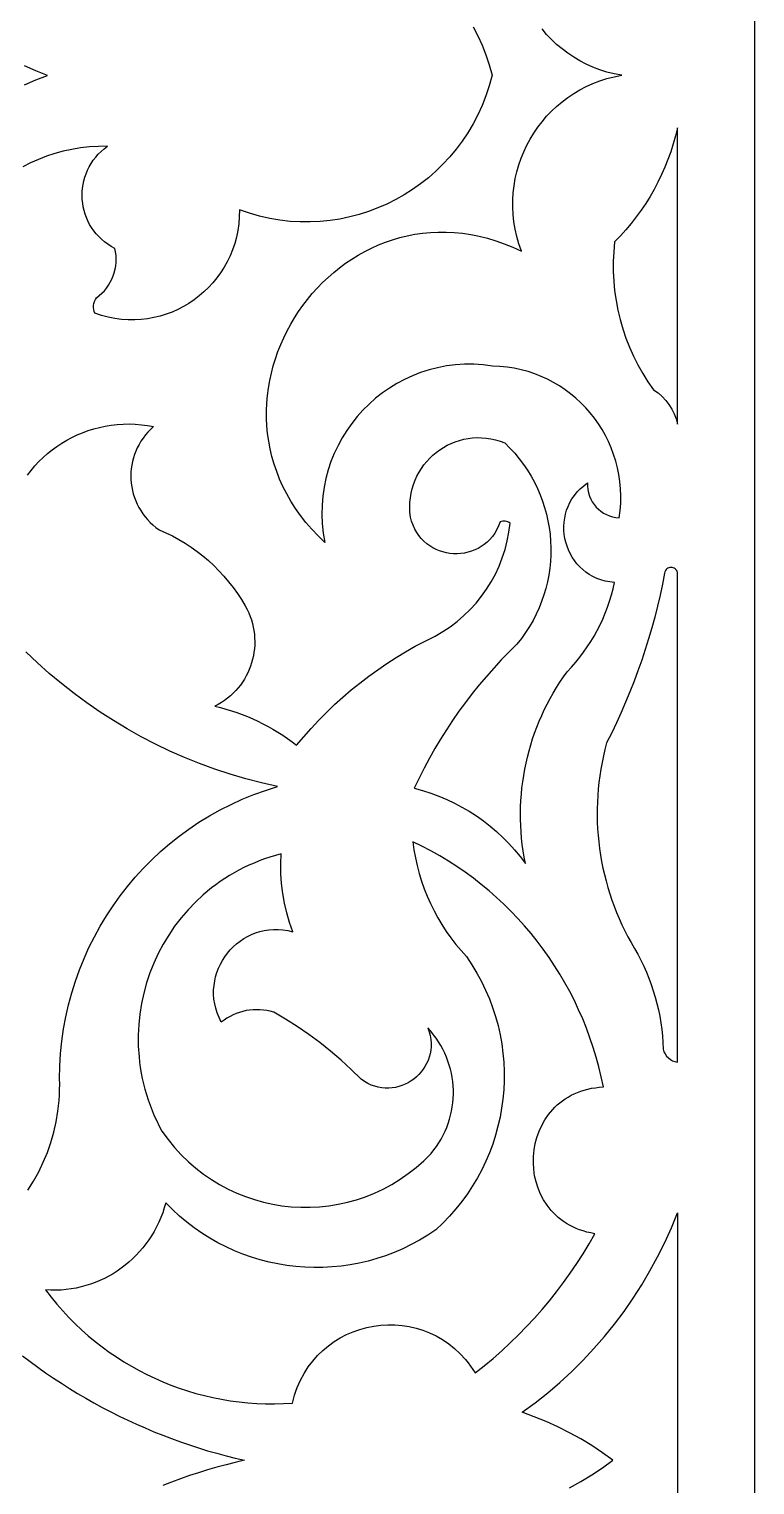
# Model space of a CAD drawing. Extents: x -350 to 350, y -250 to 250.
# Drawn here: x 256.5 to 294, y -1.3 to 74 of the extents above; entities that cross this region are included whole.
import ezdxf

# ---------------------------------------------------------------- set-up
doc = ezdxf.new("R2010")
doc.units = 0
doc.layers.add('BITMAP_LAYER', color=18, linetype='CONTINUOUS')
doc.layers.add('LAYER_2', color=174, linetype='CONTINUOUS')

msp = doc.modelspace()

# ---------------------------------------------------------------- linework, layer by layer
at = {"layer": 'BITMAP_LAYER'}
for points in [[(279.431, 74.159), (279.678, 73.688), (279.901, 73.201), (280.099, 72.697), (280.273, 72.178), (280.419, 71.643), (280.273, 71.108), (280.099, 70.588), (279.901, 70.084), (279.678, 69.597), (279.431, 69.126), (279.161, 68.673), (278.87, 68.238), (278.558, 67.821), (278.227, 67.424), (277.876, 67.045), (277.508, 66.687), (277.123, 66.349), (276.722, 66.032), (276.306, 65.737), (275.876, 65.464), (275.433, 65.213), (274.978, 64.985), (274.511, 64.781), (274.035, 64.601), (273.549, 64.446), (273.056, 64.316), (272.554, 64.211), (272.047, 64.132), (271.534, 64.081), (271.017, 64.056), (270.496, 64.059), (269.973, 64.09), (269.449, 64.15), (268.923, 64.239), (268.398, 64.358), (267.875, 64.508), (267.354, 64.688), (267.348, 64.322), (267.32, 63.965), (267.27, 63.615), (267.2, 63.274), (267.11, 62.941), (267.001, 62.618), (266.873, 62.305), (266.727, 62.003), (266.565, 61.712), (266.386, 61.432), (266.192, 61.165), (265.983, 60.911), (265.76, 60.669), (265.524, 60.442), (265.276, 60.229), (265.016, 60.031), (264.745, 59.848), (264.464, 59.682), (264.174, 59.532), (263.875, 59.399), (263.568, 59.283), (263.254, 59.186), (262.934, 59.108), (262.608, 59.049), (262.277, 59.009), (261.942, 58.99), (261.604, 58.992), (261.263, 59.015), (260.92, 59.061), (260.576, 59.128), (260.232, 59.219), (259.889, 59.334), (259.848, 59.433), (259.823, 59.536), (259.811, 59.64), (259.815, 59.745), (259.832, 59.848), (259.863, 59.948), (259.909, 60.043), (259.968, 60.133), (260.113, 60.246), (260.248, 60.369), (260.373, 60.5), (260.487, 60.64), (260.59, 60.787), (260.681, 60.941), (260.761, 61.1), (260.829, 61.265), (260.885, 61.434), (260.929, 61.608), (260.96, 61.784), (260.979, 61.963), (260.984, 62.144), (260.976, 62.326), (260.954, 62.508), (260.918, 62.69), (260.729, 62.793), (260.55, 62.906), (260.383, 63.029), (260.227, 63.161), (260.081, 63.302), (259.948, 63.45), (259.825, 63.605), (259.713, 63.767), (259.613, 63.935), (259.525, 64.108), (259.447, 64.286), (259.382, 64.468), (259.327, 64.653), (259.285, 64.841), (259.253, 65.031), (259.234, 65.223), (259.226, 65.415), (259.23, 65.608), (259.246, 65.8), (259.273, 65.991), (259.313, 66.18), (259.364, 66.368), (259.428, 66.552), (259.503, 66.732), (259.59, 66.909), (259.69, 67.08), (259.801, 67.246), (259.925, 67.406), (260.061, 67.559), (260.21, 67.705), (260.37, 67.843), (260.543, 67.972), (260.071, 67.968), (259.604, 67.94), (259.145, 67.887), (258.692, 67.812), (258.248, 67.715), (257.811, 67.595), (257.384, 67.454), (256.967, 67.293), (256.56, 67.111), (256.164, 66.91)], [(256.393, 50.958), (256.582, 51.201), (256.781, 51.435), (256.99, 51.658), (257.208, 51.871), (257.436, 52.073), (257.673, 52.263), (257.918, 52.443), (258.171, 52.61), (258.431, 52.766), (258.698, 52.909), (258.972, 53.04), (259.252, 53.158), (259.537, 53.263), (259.828, 53.354), (260.123, 53.432), (260.423, 53.496), (260.726, 53.546), (261.033, 53.581), (261.343, 53.601), (261.656, 53.607), (261.97, 53.597), (262.286, 53.571), (262.603, 53.529), (262.921, 53.472), (262.769, 53.334), (262.627, 53.189), (262.496, 53.038), (262.376, 52.881), (262.266, 52.72), (262.167, 52.553), (262.078, 52.382), (261.999, 52.207), (261.932, 52.029), (261.874, 51.848), (261.827, 51.665), (261.791, 51.48), (261.765, 51.294), (261.749, 51.107), (261.744, 50.919), (261.749, 50.731), (261.764, 50.544), (261.789, 50.358), (261.825, 50.174), (261.87, 49.991), (261.926, 49.811), (261.993, 49.634), (262.069, 49.46), (262.155, 49.291), (262.252, 49.126), (262.358, 48.965), (262.475, 48.81), (262.601, 48.661), (262.738, 48.519), (262.884, 48.383), (263.04, 48.254), (263.207, 48.134), (263.554, 47.981), (263.895, 47.814), (264.227, 47.633), (264.551, 47.439), (264.866, 47.232), (265.173, 47.013), (265.469, 46.781), (265.756, 46.537), (266.033, 46.281), (266.299, 46.015), (266.555, 45.737), (266.799, 45.448), (267.031, 45.149), (267.252, 44.84), (267.46, 44.521), (267.655, 44.193), (267.75, 44.017), (267.834, 43.838), (267.908, 43.657), (267.972, 43.474), (268.026, 43.29), (268.07, 43.104), (268.104, 42.918), (268.128, 42.73), (268.143, 42.543), (268.148, 42.356), (268.144, 42.169), (268.131, 41.983), (268.108, 41.799), (268.077, 41.616), (268.036, 41.435), (267.987, 41.256), (267.929, 41.08), (267.863, 40.908), (267.787, 40.738), (267.704, 40.572), (267.612, 40.411), (267.512, 40.254), (267.404, 40.101), (267.288, 39.954), (267.164, 39.813), (267.032, 39.677), (266.893, 39.548), (266.746, 39.425), (266.592, 39.309), (266.431, 39.201), (266.262, 39.1), (266.086, 39.008), (266.373, 38.938), (266.658, 38.86), (266.94, 38.774), (267.22, 38.68), (267.497, 38.579), (267.77, 38.471), (268.041, 38.355), (268.308, 38.232), (268.572, 38.101), (268.833, 37.964), (269.089, 37.819), (269.342, 37.667), (269.591, 37.508), (269.836, 37.342), (270.076, 37.169), (270.312, 36.989), (270.683, 37.431), (271.065, 37.862), (271.459, 38.282), (271.863, 38.691), (272.278, 39.088), (272.703, 39.473), (273.138, 39.847), (273.583, 40.208), (274.038, 40.557), (274.502, 40.893), (274.975, 41.217), (275.457, 41.528), (275.947, 41.825), (276.446, 42.11), (276.952, 42.38), (277.467, 42.637), (277.867, 42.868), (278.25, 43.121), (278.614, 43.397), (278.959, 43.693), (279.284, 44.008), (279.589, 44.342), (279.872, 44.694), (280.133, 45.062), (280.372, 45.446), (280.588, 45.844), (280.779, 46.255), (280.945, 46.678), (281.086, 47.113), (281.201, 47.557), (281.288, 48.01), (281.348, 48.471), (281.291, 48.509), (281.23, 48.54), (281.166, 48.562), (281.101, 48.577), (281.034, 48.583), (280.966, 48.581), (280.899, 48.57), (280.833, 48.551), (280.753, 48.339), (280.659, 48.143), (280.553, 47.96), (280.434, 47.793), (280.304, 47.64), (280.164, 47.501), (280.015, 47.377), (279.858, 47.267), (279.693, 47.171), (279.523, 47.089), (279.347, 47.022), (279.168, 46.969), (278.985, 46.929), (278.799, 46.904), (278.613, 46.893), (278.426, 46.896), (278.24, 46.912), (278.056, 46.943), (277.874, 46.987), (277.696, 47.045), (277.523, 47.116), (277.355, 47.201), (277.194, 47.3), (277.04, 47.412), (276.895, 47.538), (276.759, 47.677), (276.634, 47.83), (276.52, 47.995), (276.419, 48.174), (276.331, 48.367), (276.258, 48.572), (276.2, 48.79), (276.172, 49.046), (276.161, 49.298), (276.168, 49.546), (276.191, 49.788), (276.23, 50.025), (276.284, 50.256), (276.353, 50.481), (276.436, 50.698), (276.532, 50.909), (276.641, 51.111), (276.762, 51.305), (276.895, 51.491), (277.039, 51.667), (277.194, 51.833), (277.358, 51.99), (277.531, 52.135), (277.714, 52.27), (277.904, 52.392), (278.101, 52.503), (278.306, 52.601), (278.516, 52.686), (278.732, 52.758), (278.954, 52.815), (279.179, 52.859), (279.409, 52.887), (279.641, 52.9), (279.876, 52.896), (280.114, 52.877), (280.352, 52.841), (280.592, 52.787), (280.832, 52.716), (281.071, 52.626), (281.336, 52.363), (281.586, 52.09), (281.821, 51.807), (282.04, 51.516), (282.243, 51.216), (282.431, 50.909), (282.603, 50.595), (282.759, 50.274), (282.9, 49.947), (283.025, 49.616), (283.134, 49.279), (283.227, 48.939), (283.304, 48.595), (283.366, 48.248), (283.411, 47.9), (283.44, 47.549), (283.454, 47.198), (283.451, 46.846), (283.432, 46.494), (283.397, 46.144), (283.346, 45.794), (283.279, 45.447), (283.195, 45.102), (283.095, 44.761), (282.979, 44.423), (282.846, 44.09), (282.697, 43.762), (282.532, 43.439), (282.35, 43.123), (282.151, 42.814), (281.936, 42.512), (281.704, 42.218), (281.294, 41.814), (280.894, 41.402), (280.503, 40.98), (280.123, 40.549), (279.753, 40.111), (279.393, 39.663), (279.044, 39.208), (278.705, 38.744), (278.377, 38.273), (278.06, 37.794), (277.755, 37.307), (277.46, 36.813), (277.176, 36.313), (276.904, 35.805), (276.644, 35.291), (276.395, 34.77), (276.825, 34.652), (277.247, 34.516), (277.662, 34.361), (278.069, 34.189), (278.467, 34), (278.856, 33.793), (279.236, 33.57), (279.606, 33.331), (279.965, 33.076), (280.313, 32.805), (280.649, 32.519), (280.973, 32.219), (281.284, 31.904), (281.583, 31.574), (281.867, 31.231), (282.138, 30.874), (282.076, 31.2), (282.023, 31.525), (281.978, 31.851), (281.943, 32.178), (281.915, 32.505), (281.897, 32.831), (281.887, 33.158), (281.885, 33.484), (281.891, 33.81), (281.907, 34.135), (281.93, 34.459), (281.962, 34.782), (282.002, 35.104), (282.05, 35.425), (282.107, 35.744), (282.172, 36.062), (282.244, 36.378), (282.325, 36.692), (282.414, 37.004), (282.512, 37.313), (282.617, 37.62), (282.73, 37.924), (282.851, 38.226), (282.98, 38.525), (283.116, 38.82), (283.261, 39.113), (283.413, 39.401), (283.574, 39.687), (283.741, 39.968), (283.917, 40.246), (284.1, 40.519), (284.291, 40.788), (284.519, 41.03), (284.738, 41.28), (284.947, 41.537), (285.146, 41.801), (285.336, 42.071), (285.516, 42.348), (285.686, 42.631), (285.846, 42.92), (285.996, 43.215), (286.135, 43.514), (286.263, 43.819), (286.381, 44.129), (286.488, 44.443), (286.584, 44.761), (286.668, 45.083), (286.742, 45.408), (286.498, 45.435), (286.266, 45.48), (286.043, 45.543), (285.832, 45.622), (285.631, 45.715), (285.442, 45.824), (285.265, 45.945), (285.099, 46.08), (284.946, 46.225), (284.805, 46.381), (284.676, 46.547), (284.56, 46.722), (284.458, 46.904), (284.369, 47.093), (284.293, 47.287), (284.232, 47.487), (284.184, 47.69), (284.151, 47.897), (284.133, 48.105), (284.13, 48.315), (284.141, 48.524), (284.169, 48.733), (284.211, 48.94), (284.27, 49.144), (284.345, 49.344), (284.437, 49.54), (284.545, 49.73), (284.671, 49.914), (284.813, 50.09), (284.973, 50.258), (285.151, 50.416), (285.347, 50.564), (285.347, 50.386), (285.365, 50.212), (285.399, 50.043), (285.45, 49.881), (285.515, 49.726), (285.595, 49.579), (285.689, 49.44), (285.794, 49.312), (285.912, 49.195), (286.04, 49.089), (286.179, 48.997), (286.327, 48.917), (286.483, 48.853), (286.646, 48.804), (286.816, 48.771), (286.992, 48.756), (287.04, 49.137), (287.067, 49.515), (287.073, 49.89), (287.059, 50.261), (287.025, 50.627), (286.971, 50.988), (286.899, 51.343), (286.809, 51.692), (286.701, 52.034), (286.575, 52.368), (286.433, 52.695), (286.274, 53.012), (286.1, 53.32), (285.91, 53.618), (285.706, 53.905), (285.487, 54.182), (285.254, 54.446), (285.008, 54.699), (284.75, 54.938), (284.478, 55.164), (284.195, 55.376), (283.901, 55.573), (283.596, 55.754), (283.28, 55.92), (282.955, 56.069), (282.62, 56.202), (282.277, 56.316), (281.925, 56.412), (281.565, 56.49), (281.198, 56.547), (280.824, 56.585), (280.443, 56.602), (279.953, 56.665), (279.469, 56.695), (278.99, 56.695), (278.519, 56.665), (278.056, 56.607), (277.602, 56.52), (277.158, 56.407), (276.724, 56.268), (276.302, 56.103), (275.893, 55.914), (275.496, 55.702), (275.114, 55.467), (274.747, 55.211), (274.395, 54.935), (274.06, 54.638), (273.743, 54.323), (273.445, 53.99), (273.165, 53.64), (272.906, 53.274), (272.668, 52.893), (272.452, 52.498), (272.259, 52.089), (272.089, 51.668), (271.944, 51.236), (271.824, 50.793), (271.731, 50.34), (271.665, 49.879), (271.626, 49.409), (271.617, 48.933), (271.637, 48.451), (271.688, 47.964), (271.77, 47.473), (271.421, 47.813), (271.095, 48.161), (270.792, 48.516), (270.511, 48.876), (270.253, 49.243), (270.016, 49.614), (269.801, 49.991), (269.608, 50.371), (269.435, 50.756), (269.282, 51.143), (269.15, 51.533), (269.037, 51.925), (268.944, 52.319), (268.871, 52.714), (268.815, 53.109), (268.779, 53.504), (268.76, 53.9), (268.759, 54.294), (268.776, 54.686), (268.809, 55.077), (268.859, 55.465), (268.926, 55.85), (269.009, 56.232), (269.107, 56.61), (269.221, 56.983), (269.349, 57.351), (269.493, 57.714), (269.65, 58.07), (269.822, 58.42), (270.007, 58.763), (270.205, 59.099), (270.416, 59.426), (270.64, 59.744), (270.876, 60.054), (271.124, 60.354), (271.384, 60.643), (271.654, 60.922), (271.936, 61.19), (272.228, 61.446), (272.53, 61.69), (272.842, 61.921), (273.163, 62.139), (273.494, 62.343), (273.833, 62.533), (274.181, 62.709), (274.537, 62.869), (274.9, 63.013), (275.271, 63.141), (275.649, 63.252), (276.034, 63.346), (276.425, 63.422), (276.822, 63.479), (277.225, 63.518), (277.633, 63.537), (278.046, 63.537), (278.464, 63.516), (278.886, 63.474), (279.312, 63.411), (279.741, 63.326), (280.174, 63.218), (280.61, 63.088), (281.048, 62.934), (281.489, 62.756), (281.931, 62.554), (281.8, 62.93), (281.693, 63.308), (281.608, 63.687), (281.546, 64.066), (281.505, 64.444), (281.486, 64.821), (281.488, 65.196), (281.511, 65.567), (281.554, 65.935), (281.616, 66.299), (281.698, 66.657), (281.799, 67.01), (281.918, 67.355), (282.056, 67.693), (282.211, 68.023), (282.383, 68.344), (282.572, 68.655), (282.777, 68.956), (282.998, 69.246), (283.234, 69.523), (283.486, 69.788), (283.752, 70.039), (284.033, 70.276), (284.327, 70.498), (284.634, 70.704), (284.954, 70.894), (285.287, 71.066), (285.632, 71.221), (285.988, 71.356), (286.355, 71.472), (286.733, 71.568), (287.122, 71.643), (286.733, 71.717), (286.355, 71.813), (285.988, 71.929), (285.632, 72.065), (285.287, 72.219), (284.954, 72.391), (284.634, 72.581), (284.327, 72.787), (284.033, 73.009), (283.752, 73.246), (283.486, 73.497), (283.234, 73.762), (282.998, 74.04)], [(256.253, 71.144), (256.839, 71.406), (257.439, 71.64), (256.839, 71.874), (256.253, 72.136)], [(256.425, 13.979), (256.717, 14.444), (256.982, 14.925), (257.219, 15.419), (257.428, 15.926), (257.609, 16.445), (257.76, 16.974), (257.882, 17.512), (257.973, 18.058), (258.033, 18.61), (258.052, 18.888), (258.062, 19.168), (258.065, 19.448), (258.059, 19.73), (258.071, 20.384), (258.11, 21.034), (258.175, 21.677), (258.266, 22.313), (258.382, 22.942), (258.522, 23.562), (258.687, 24.174), (258.875, 24.777), (259.087, 25.37), (259.322, 25.953), (259.579, 26.524), (259.857, 27.083), (260.158, 27.631), (260.479, 28.165), (260.821, 28.685), (261.183, 29.192), (261.564, 29.683), (261.965, 30.159), (262.384, 30.619), (262.821, 31.062), (263.277, 31.488), (263.749, 31.896), (264.238, 32.285), (264.744, 32.655), (265.266, 33.005), (265.803, 33.335), (266.355, 33.644), (266.921, 33.931), (267.502, 34.195), (268.096, 34.437), (268.703, 34.655), (269.323, 34.849), (268.497, 35.037), (267.68, 35.251), (266.874, 35.489), (266.078, 35.753), (265.293, 36.041), (264.52, 36.353), (263.759, 36.689), (263.01, 37.048), (262.275, 37.43), (261.552, 37.834), (260.844, 38.26), (260.15, 38.708), (259.471, 39.177), (258.807, 39.667), (258.159, 40.177), (257.527, 40.708), (256.911, 41.257), (256.313, 41.826)], [(284.416, -1.428), (284.998, -1.105), (285.567, -0.76), (286.123, -0.391), (286.665, -0.001), (286.123, 0.389), (285.567, 0.757), (284.998, 1.103), (284.416, 1.425), (283.821, 1.725), (283.216, 2.001), (282.6, 2.253), (281.974, 2.481), (282.644, 2.974), (283.294, 3.49), (283.924, 4.029), (284.532, 4.59), (285.119, 5.173), (285.684, 5.776), (286.226, 6.4), (286.744, 7.043), (287.24, 7.704), (287.71, 8.384), (288.157, 9.081), (288.578, 9.795), (288.973, 10.525), (289.342, 11.27), (289.684, 12.03), (289.999, 12.805), (289.999, -0.001), (289.999, -12.807)], [(256.141, 5.405), (256.534, 5.106), (256.931, 4.815), (257.333, 4.53), (257.74, 4.252), (258.151, 3.982), (258.566, 3.718), (258.985, 3.461), (259.409, 3.212), (259.836, 2.97), (260.268, 2.735), (260.703, 2.507), (261.141, 2.287), (261.584, 2.074), (262.03, 1.868), (262.479, 1.67), (262.932, 1.48), (263.388, 1.297), (263.847, 1.121), (264.31, 0.954), (264.775, 0.794), (265.243, 0.642), (265.714, 0.497), (266.187, 0.361), (266.664, 0.232), (267.143, 0.111), (267.624, -0.001), (267.143, -0.114), (266.664, -0.234), (266.187, -0.363), (265.714, -0.5), (265.243, -0.644), (264.775, -0.796), (264.31, -0.956), (263.847, -1.124), (263.388, -1.299)]]:
    msp.add_lwpolyline(points, dxfattribs=at)
for points in [[(289.999, 68.932), (289.897, 68.514), (289.781, 68.101), (289.65, 67.693), (289.506, 67.291), (289.348, 66.895), (289.176, 66.505), (288.991, 66.121), (288.792, 65.745), (288.581, 65.375), (288.356, 65.014), (288.119, 64.66), (287.87, 64.315), (287.608, 63.978), (287.335, 63.651), (287.049, 63.332), (286.752, 63.024), (286.704, 62.515), (286.681, 62.006), (286.681, 61.498), (286.705, 60.993), (286.752, 60.49), (286.823, 59.991), (286.917, 59.496), (287.034, 59.006), (287.173, 58.523), (287.334, 58.046), (287.518, 57.577), (287.724, 57.117), (287.952, 56.665), (288.201, 56.224), (288.472, 55.794), (288.763, 55.376), (288.993, 55.214), (289.203, 55.031), (289.393, 54.829), (289.561, 54.609), (289.707, 54.375), (289.829, 54.126), (289.927, 53.866), (289.999, 53.596)], [(290, 45.924), (289.983, 45.985), (289.955, 46.038), (289.919, 46.084), (289.876, 46.121), (289.828, 46.151), (289.775, 46.172), (289.719, 46.184), (289.662, 46.188), (289.606, 46.183), (289.551, 46.169), (289.499, 46.146), (289.451, 46.113), (289.41, 46.072), (289.376, 46.021), (289.351, 45.96), (289.336, 45.889), (289.222, 45.317), (289.099, 44.748), (288.966, 44.181), (288.823, 43.617), (288.669, 43.056), (288.506, 42.498), (288.333, 41.943), (288.15, 41.391), (287.957, 40.842), (287.755, 40.298), (287.543, 39.756), (287.321, 39.219), (287.09, 38.686), (286.849, 38.156), (286.598, 37.631), (286.338, 37.11), (286.25, 36.773), (286.17, 36.434), (286.1, 36.094), (286.038, 35.753), (285.984, 35.411), (285.94, 35.069), (285.904, 34.726), (285.877, 34.382), (285.859, 34.039), (285.849, 33.696), (285.848, 33.353), (285.855, 33.01), (285.871, 32.667), (285.896, 32.326), (285.929, 31.985), (285.971, 31.645), (286.021, 31.306), (286.079, 30.969), (286.146, 30.633), (286.222, 30.299), (286.306, 29.967), (286.398, 29.636), (286.499, 29.308), (286.608, 28.982), (286.725, 28.659), (286.85, 28.338), (286.984, 28.02), (287.126, 27.705), (287.276, 27.394), (287.435, 27.085), (287.601, 26.78), (287.776, 26.479), (287.945, 26.179), (288.103, 25.875), (288.252, 25.566), (288.391, 25.253), (288.52, 24.936), (288.639, 24.615), (288.747, 24.291), (288.846, 23.964), (288.934, 23.634), (289.012, 23.301), (289.08, 22.966), (289.137, 22.628), (289.183, 22.289), (289.219, 21.948), (289.244, 21.605), (289.259, 21.261), (289.302, 21.134), (289.363, 21.017), (289.44, 20.911), (289.53, 20.816), (289.633, 20.736), (289.746, 20.67), (289.868, 20.622), (289.998, 20.591)], [(257.337, 8.809), (257.622, 8.438), (257.919, 8.078), (258.225, 7.729), (258.541, 7.391), (258.866, 7.064), (259.2, 6.748), (259.544, 6.444), (259.895, 6.151), (260.255, 5.87), (260.623, 5.601), (260.998, 5.344), (261.381, 5.098), (261.771, 4.866), (262.167, 4.645), (262.57, 4.437), (262.979, 4.242), (263.393, 4.06), (263.814, 3.89), (264.239, 3.734), (264.669, 3.591), (265.104, 3.461), (265.543, 3.345), (265.985, 3.242), (266.432, 3.153), (266.882, 3.078), (267.335, 3.018), (267.79, 2.971), (268.249, 2.939), (268.709, 2.921), (269.171, 2.918), (269.634, 2.93), (270.099, 2.956), (270.151, 3.167), (270.21, 3.373), (270.275, 3.573), (270.348, 3.769), (270.512, 4.143), (270.7, 4.495), (270.911, 4.826), (271.144, 5.135), (271.396, 5.421), (271.667, 5.684), (271.954, 5.924), (272.256, 6.141), (272.571, 6.335), (272.899, 6.505), (273.237, 6.651), (273.583, 6.773), (273.937, 6.87), (274.297, 6.942), (274.66, 6.989), (275.026, 7.011), (275.393, 7.008), (275.76, 6.978), (276.124, 6.923), (276.484, 6.841), (276.839, 6.732), (277.187, 6.597), (277.527, 6.435), (277.857, 6.245), (278.175, 6.027), (278.48, 5.782), (278.77, 5.509), (279.043, 5.207), (279.174, 5.045), (279.299, 4.876), (279.42, 4.7), (279.536, 4.517), (280.006, 4.888), (280.465, 5.27), (280.914, 5.664), (281.353, 6.069), (281.781, 6.485), (282.198, 6.912), (282.604, 7.35), (282.998, 7.797), (283.381, 8.255), (283.752, 8.722), (284.112, 9.199), (284.459, 9.686), (284.794, 10.182), (285.117, 10.686), (285.427, 11.199), (285.724, 11.721), (285.517, 11.76), (285.317, 11.808), (285.124, 11.864), (284.939, 11.927), (284.76, 11.998), (284.588, 12.076), (284.424, 12.161), (284.267, 12.253), (284.116, 12.351), (283.973, 12.455), (283.836, 12.565), (283.707, 12.681), (283.584, 12.802), (283.469, 12.928), (283.36, 13.058), (283.258, 13.193), (283.076, 13.475), (282.92, 13.771), (282.792, 14.079), (282.691, 14.397), (282.617, 14.722), (282.57, 15.052), (282.55, 15.386), (282.556, 15.72), (282.589, 16.052), (282.648, 16.38), (282.734, 16.703), (282.845, 17.017), (282.982, 17.321), (283.146, 17.611), (283.335, 17.887), (283.549, 18.145), (283.666, 18.267), (283.789, 18.383), (283.919, 18.494), (284.054, 18.6), (284.196, 18.699), (284.345, 18.792), (284.499, 18.879), (284.66, 18.958), (284.827, 19.031), (285, 19.095), (285.18, 19.153), (285.366, 19.202), (285.557, 19.243), (285.755, 19.275), (285.959, 19.298), (286.169, 19.313), (286.06, 19.833), (285.936, 20.347), (285.797, 20.857), (285.644, 21.36), (285.477, 21.857), (285.295, 22.348), (285.1, 22.832), (284.89, 23.31), (284.668, 23.78), (284.432, 24.242), (284.183, 24.697), (283.922, 25.144), (283.648, 25.583), (283.361, 26.013), (283.062, 26.435), (282.751, 26.847), (282.429, 27.25), (282.095, 27.644), (281.749, 28.028), (281.393, 28.401), (281.025, 28.764), (280.647, 29.117), (280.258, 29.459), (279.859, 29.789), (279.449, 30.108), (279.03, 30.416), (278.601, 30.711), (278.163, 30.994), (277.715, 31.265), (277.258, 31.522), (276.793, 31.767), (276.318, 31.999), (276.377, 31.582), (276.452, 31.17), (276.544, 30.762), (276.651, 30.359), (276.773, 29.961), (276.911, 29.569), (277.064, 29.182), (277.232, 28.803), (277.415, 28.43), (277.612, 28.065), (277.824, 27.708), (278.05, 27.359), (278.29, 27.018), (278.543, 26.688), (278.81, 26.366), (279.09, 26.055), (279.371, 25.635), (279.63, 25.206), (279.867, 24.769), (280.082, 24.324), (280.275, 23.873), (280.446, 23.415), (280.595, 22.953), (280.723, 22.486), (280.829, 22.016), (280.913, 21.542), (280.976, 21.067), (281.018, 20.59), (281.039, 20.112), (281.038, 19.634), (281.016, 19.158), (280.974, 18.683), (280.91, 18.21), (280.826, 17.741), (280.721, 17.275), (280.595, 16.814), (280.449, 16.359), (280.282, 15.91), (280.095, 15.467), (279.887, 15.032), (279.659, 14.606), (279.412, 14.189), (279.144, 13.782), (278.856, 13.385), (278.548, 13), (278.221, 12.627), (277.873, 12.267), (277.506, 11.921), (277.093, 11.645), (276.671, 11.39), (276.242, 11.156), (275.805, 10.944), (275.362, 10.753), (274.914, 10.582), (274.46, 10.433), (274.003, 10.305), (273.541, 10.197), (273.077, 10.111), (272.611, 10.045), (272.143, 9.999), (271.674, 9.974), (271.206, 9.97), (270.737, 9.986), (270.271, 10.023), (269.806, 10.08), (269.344, 10.157), (268.885, 10.254), (268.43, 10.371), (267.98, 10.508), (267.536, 10.666), (267.098, 10.843), (266.666, 11.04), (266.243, 11.256), (265.827, 11.493), (265.421, 11.748), (265.024, 12.024), (264.637, 12.319), (264.261, 12.633), (263.898, 12.967), (263.546, 13.319), (263.473, 13.058), (263.388, 12.803), (263.293, 12.553), (263.189, 12.31), (263.074, 12.073), (262.949, 11.842), (262.816, 11.618), (262.673, 11.4), (262.522, 11.19), (262.363, 10.987), (262.195, 10.792), (262.02, 10.604), (261.837, 10.425), (261.647, 10.253), (261.45, 10.09), (261.247, 9.936), (261.037, 9.79), (260.821, 9.653), (260.6, 9.526), (260.373, 9.408), (260.141, 9.3), (259.904, 9.201), (259.663, 9.113), (259.417, 9.035), (259.168, 8.968), (258.915, 8.911), (258.659, 8.865), (258.399, 8.831), (258.137, 8.808), (257.872, 8.796), (257.605, 8.797)], [(277.09, 22.364), (277.16, 22.165), (277.211, 21.968), (277.244, 21.774), (277.259, 21.582), (277.259, 21.394), (277.242, 21.21), (277.21, 21.031), (277.164, 20.857), (277.105, 20.689), (277.032, 20.527), (276.947, 20.372), (276.851, 20.225), (276.744, 20.086), (276.628, 19.955), (276.502, 19.834), (276.367, 19.722), (276.225, 19.621), (276.075, 19.53), (275.92, 19.451), (275.758, 19.384), (275.592, 19.329), (275.422, 19.288), (275.248, 19.26), (275.071, 19.247), (274.893, 19.248), (274.713, 19.264), (274.533, 19.297), (274.353, 19.346), (274.174, 19.412), (273.997, 19.495), (273.822, 19.597), (273.65, 19.717), (273.139, 20.219), (272.612, 20.701), (272.069, 21.164), (271.51, 21.607), (270.936, 22.03), (270.347, 22.432), (269.744, 22.814), (269.127, 23.174), (268.952, 23.224), (268.774, 23.262), (268.596, 23.289), (268.418, 23.305), (268.239, 23.31), (268.061, 23.304), (267.884, 23.287), (267.708, 23.259), (267.534, 23.221), (267.363, 23.172), (267.195, 23.113), (267.03, 23.043), (266.869, 22.963), (266.713, 22.873), (266.561, 22.773), (266.415, 22.662), (266.3, 22.9), (266.206, 23.139), (266.131, 23.379), (266.077, 23.618), (266.041, 23.858), (266.024, 24.095), (266.024, 24.331), (266.042, 24.564), (266.077, 24.793), (266.127, 25.017), (266.193, 25.237), (266.274, 25.45), (266.369, 25.657), (266.478, 25.857), (266.6, 26.049), (266.735, 26.231), (266.881, 26.404), (267.039, 26.567), (267.208, 26.719), (267.387, 26.858), (267.575, 26.986), (267.772, 27.099), (267.978, 27.199), (268.192, 27.284), (268.413, 27.354), (268.64, 27.407), (268.874, 27.443), (269.113, 27.461), (269.357, 27.461), (269.605, 27.441), (269.857, 27.401), (270.112, 27.341), (269.946, 27.826), (269.806, 28.319), (269.691, 28.817), (269.602, 29.321), (269.539, 29.829), (269.502, 30.339), (269.492, 30.851), (269.508, 31.365), (269.218, 31.286), (268.934, 31.2), (268.654, 31.106), (268.379, 31.004), (268.11, 30.895), (267.845, 30.779), (267.585, 30.656), (267.33, 30.525), (267.08, 30.388), (266.836, 30.244), (266.597, 30.094), (266.364, 29.937), (266.136, 29.774), (265.913, 29.605), (265.485, 29.25), (265.08, 28.873), (264.698, 28.475), (264.34, 28.057), (264.007, 27.622), (263.699, 27.169), (263.417, 26.7), (263.161, 26.217), (262.932, 25.72), (262.73, 25.212), (262.556, 24.693), (262.41, 24.165), (262.294, 23.628), (262.207, 23.085), (262.15, 22.536), (262.123, 21.983), (262.128, 21.427), (262.165, 20.869), (262.195, 20.589), (262.233, 20.31), (262.28, 20.031), (262.335, 19.753), (262.398, 19.474), (262.47, 19.197), (262.55, 18.92), (262.638, 18.645), (262.735, 18.37), (262.841, 18.097), (262.956, 17.825), (263.079, 17.555), (263.212, 17.287), (263.353, 17.02), (263.666, 16.588), (263.998, 16.181), (264.349, 15.799), (264.717, 15.441), (265.1, 15.108), (265.498, 14.8), (265.91, 14.517), (266.334, 14.259), (266.77, 14.027), (267.215, 13.82), (267.67, 13.638), (268.133, 13.482), (268.602, 13.352), (269.077, 13.247), (269.556, 13.168), (270.038, 13.115), (270.523, 13.088), (271.008, 13.087), (271.494, 13.113), (271.978, 13.165), (272.459, 13.243), (272.937, 13.347), (273.41, 13.479), (273.877, 13.636), (274.337, 13.821), (274.789, 14.033), (275.232, 14.271), (275.664, 14.537), (276.084, 14.83), (276.492, 15.15), (276.885, 15.497), (277.264, 15.872), (277.409, 16.051), (277.544, 16.236), (277.67, 16.426), (277.785, 16.619), (277.891, 16.817), (277.987, 17.018), (278.074, 17.223), (278.15, 17.43), (278.217, 17.64), (278.275, 17.852), (278.322, 18.066), (278.36, 18.282), (278.388, 18.498), (278.406, 18.716), (278.415, 18.934), (278.414, 19.152), (278.403, 19.369), (278.383, 19.586), (278.353, 19.803), (278.313, 20.017), (278.264, 20.23), (278.205, 20.442), (278.137, 20.65), (278.059, 20.856), (277.971, 21.059), (277.874, 21.259), (277.767, 21.455), (277.651, 21.646), (277.525, 21.833), (277.39, 22.016), (277.245, 22.193)]]:
    msp.add_lwpolyline(points, close=True, dxfattribs=at)
at = {"layer": 'LAYER_2'}
msp.add_lwpolyline([(294, 194), (-176.804, 194), (-294, 76.804), (-294, -194), (294, -194)], close=True, dxfattribs=at)

doc.saveas('drawing.dxf')
